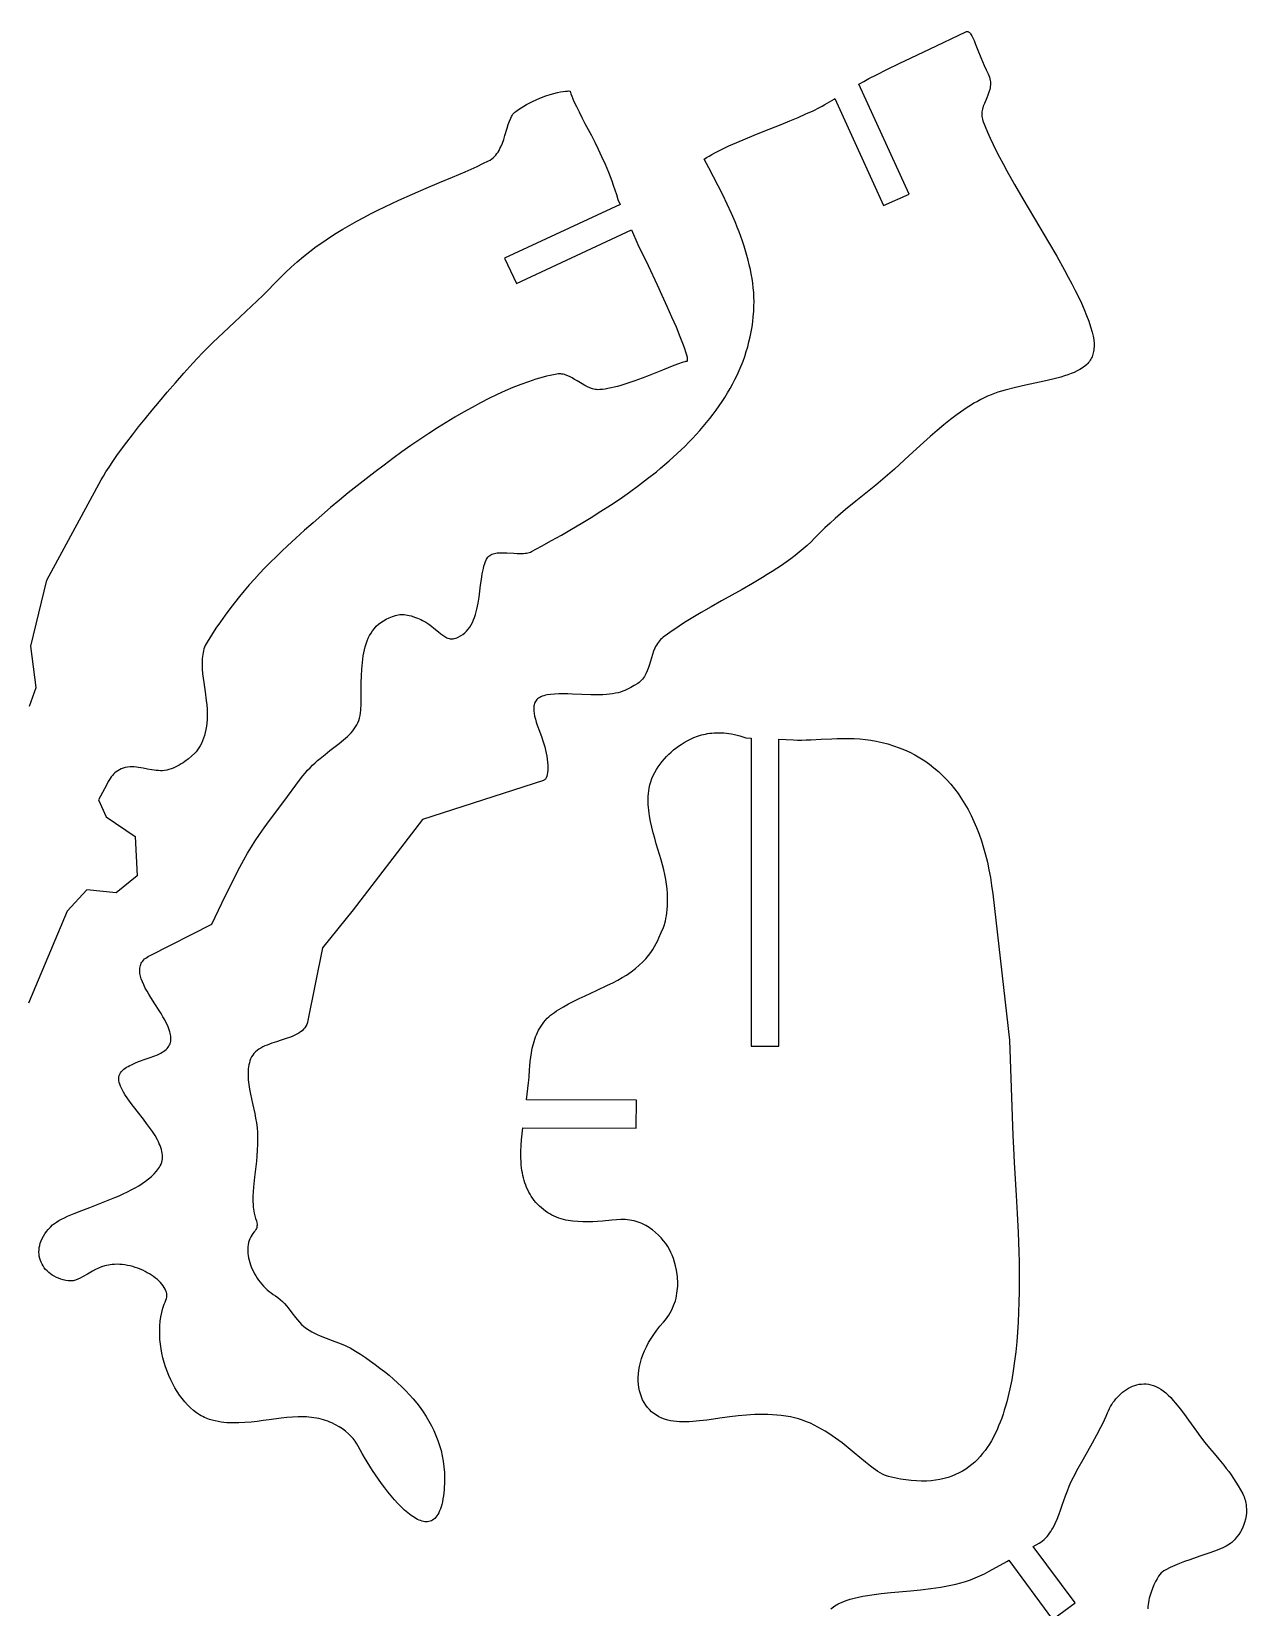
# Model space of a CAD drawing. Extents: x 0 to 377, y 0 to 143.
# Drawn here: x 311.7 to 377, y 58.6 to 143.3 of the extents above; entities that cross this region are included whole.
import ezdxf

# ---------------------------------------------------------------- set-up
doc = ezdxf.new("R2010")
doc.units = 0
doc.layers.get('0').update_dxf_attribs({"color": 1, "linetype": 'CONTINUOUS'})

msp = doc.modelspace()

# ---------------------------------------------------------------- linework, layer by layer
for points in [[(347.831, 136.479), (347.952, 136.562), (348.088, 136.647), (348.237, 136.734), (348.399, 136.823), (348.573, 136.913), (348.758, 137.004), (349.157, 137.191), (349.589, 137.381), (350.045, 137.574), (350.519, 137.769), (351.002, 137.964), (351.968, 138.352), (352.435, 138.543), (352.882, 138.729), (353.301, 138.911), (353.685, 139.086), (354.025, 139.255), (354.177, 139.336), (354.315, 139.415), (354.821, 139.716), (354.853, 139.735), (357.478, 133.981), (358.845, 134.605), (356.152, 140.506), (356.419, 140.665), (356.687, 140.812), (357.101, 141.024), (357.647, 141.294), (358.312, 141.617), (359.949, 142.4), (361.905, 143.33), (361.938, 143.342), (361.971, 143.346), (362.002, 143.342), (362.034, 143.33), (362.065, 143.312), (362.095, 143.286), (362.126, 143.253), (362.156, 143.215), (362.217, 143.119), (362.278, 143.001), (362.341, 142.862), (362.406, 142.706), (362.545, 142.348), (362.702, 141.944), (362.789, 141.73), (362.882, 141.511), (362.983, 141.29), (363.093, 141.067), (363.134, 140.978), (363.167, 140.89), (363.192, 140.803), (363.209, 140.718), (363.22, 140.635), (363.223, 140.552), (363.221, 140.471), (363.213, 140.39), (363.2, 140.311), (363.183, 140.232), (363.138, 140.078), (363.082, 139.925), (363.019, 139.774), (362.893, 139.475), (362.837, 139.325), (362.793, 139.174), (362.776, 139.098), (362.764, 139.022), (362.757, 138.944), (362.755, 138.866), (362.759, 138.787), (362.77, 138.708), (362.788, 138.627), (362.813, 138.545), (362.928, 138.243), (363.058, 137.93), (363.202, 137.607), (363.36, 137.273), (363.529, 136.931), (363.71, 136.581), (363.9, 136.223), (364.1, 135.858), (364.52, 135.113), (364.963, 134.35), (365.88, 132.8), (366.337, 132.024), (366.781, 131.257), (367.203, 130.504), (367.403, 130.135), (367.595, 129.772), (367.777, 129.416), (367.948, 129.067), (368.107, 128.727), (368.253, 128.395), (368.385, 128.074), (368.501, 127.764), (368.602, 127.464), (368.685, 127.178), (368.736, 126.959), (368.77, 126.755), (368.788, 126.564), (368.791, 126.473), (368.791, 126.386), (368.786, 126.301), (368.778, 126.219), (368.766, 126.141), (368.75, 126.065), (368.73, 125.991), (368.707, 125.921), (368.681, 125.853), (368.651, 125.787), (368.617, 125.724), (368.58, 125.663), (368.54, 125.604), (368.496, 125.548), (368.449, 125.494), (368.399, 125.442), (368.289, 125.343), (368.166, 125.251), (368.032, 125.166), (367.886, 125.087), (367.729, 125.013), (367.561, 124.945), (367.383, 124.88), (367.195, 124.818), (366.997, 124.76), (366.79, 124.704), (366.573, 124.649), (366.116, 124.543), (365.111, 124.323), (364.569, 124.2), (364.006, 124.062), (363.815, 124.009), (363.625, 123.949), (363.437, 123.882), (363.25, 123.808), (363.065, 123.728), (362.881, 123.642), (362.698, 123.55), (362.516, 123.452), (362.335, 123.348), (362.154, 123.238), (361.974, 123.124), (361.794, 123.004), (361.615, 122.879), (361.435, 122.75), (361.076, 122.477), (360.716, 122.187), (360.353, 121.883), (359.987, 121.564), (359.616, 121.232), (358.856, 120.538), (358.065, 119.812), (357.819, 119.592), (357.568, 119.376), (357.313, 119.162), (357.053, 118.949), (356.523, 118.523), (355.98, 118.088), (355.43, 117.636), (355.153, 117.401), (354.875, 117.159), (354.597, 116.908), (354.319, 116.647), (354.042, 116.376), (353.766, 116.093), (353.573, 115.897), (353.37, 115.705), (353.159, 115.518), (352.94, 115.334), (352.714, 115.154), (352.48, 114.977), (352.24, 114.804), (351.993, 114.633), (351.742, 114.465), (351.485, 114.299), (351.223, 114.135), (350.958, 113.973), (350.418, 113.654), (349.868, 113.339), (348.757, 112.717), (348.204, 112.405), (347.658, 112.091), (347.123, 111.771), (346.861, 111.609), (346.604, 111.445), (346.351, 111.279), (346.104, 111.11), (345.863, 110.939), (345.628, 110.765), (345.554, 110.704), (345.485, 110.639), (345.422, 110.57), (345.365, 110.498), (345.312, 110.423), (345.264, 110.346), (345.219, 110.266), (345.179, 110.184), (345.107, 110.015), (345.046, 109.84), (344.99, 109.662), (344.939, 109.483), (344.887, 109.305), (344.832, 109.131), (344.77, 108.963), (344.699, 108.802), (344.659, 108.726), (344.615, 108.652), (344.567, 108.581), (344.515, 108.514), (344.458, 108.45), (344.395, 108.391), (344.327, 108.335), (344.253, 108.284), (344.068, 108.168), (343.878, 108.057), (343.779, 108.004), (343.676, 107.953), (343.567, 107.906), (343.452, 107.861), (343.329, 107.82), (343.198, 107.782), (343.058, 107.749), (342.908, 107.721), (342.745, 107.698), (342.571, 107.68), (342.383, 107.668), (342.18, 107.663), (341.962, 107.664), (341.732, 107.669), (341.245, 107.69), (340.743, 107.712), (340.493, 107.72), (340.249, 107.724), (340.012, 107.721), (339.787, 107.711), (339.575, 107.692), (339.38, 107.663), (339.29, 107.644), (339.205, 107.622), (339.125, 107.596), (339.052, 107.566), (338.985, 107.533), (338.925, 107.496), (338.872, 107.454), (338.827, 107.409), (338.788, 107.359), (338.755, 107.307), (338.727, 107.253), (338.705, 107.196), (338.687, 107.137), (338.674, 107.075), (338.666, 107.012), (338.662, 106.947), (338.662, 106.88), (338.665, 106.811), (338.682, 106.668), (338.712, 106.519), (338.752, 106.364), (338.8, 106.206), (338.854, 106.043), (338.974, 105.71), (339.098, 105.371), (339.155, 105.201), (339.208, 105.032), (339.255, 104.864), (339.297, 104.695), (339.334, 104.527), (339.364, 104.361), (339.389, 104.199), (339.407, 104.043), (339.419, 103.893), (339.423, 103.75), (339.421, 103.617), (339.411, 103.495), (339.394, 103.385), (339.369, 103.287), (339.335, 103.205), (339.315, 103.17), (339.293, 103.138), (339.269, 103.112), (339.243, 103.089), (339.214, 103.072), (339.183, 103.059), (332.685, 100.964), (328.957, 96.108), (327.304, 94.057), (326.517, 90.146), (326.494, 90.036), (326.459, 89.935), (326.413, 89.841), (326.355, 89.755), (326.287, 89.676), (326.21, 89.602), (326.124, 89.535), (326.03, 89.473), (325.929, 89.415), (325.822, 89.361), (325.709, 89.311), (325.592, 89.263), (325.346, 89.175), (325.09, 89.093), (324.831, 89.011), (324.575, 88.925), (324.327, 88.832), (324.209, 88.781), (324.095, 88.726), (323.987, 88.667), (323.885, 88.603), (323.79, 88.534), (323.702, 88.46), (323.623, 88.379), (323.554, 88.291), (323.494, 88.195), (323.445, 88.092), (323.407, 87.987), (323.375, 87.88), (323.35, 87.771), (323.331, 87.659), (323.317, 87.546), (323.309, 87.43), (323.305, 87.313), (323.306, 87.194), (323.311, 87.074), (323.32, 86.952), (323.349, 86.705), (323.389, 86.453), (323.437, 86.197), (323.549, 85.679), (323.663, 85.157), (323.713, 84.896), (323.756, 84.638), (323.788, 84.382), (323.807, 84.129), (323.815, 83.809), (323.812, 83.494), (323.799, 83.184), (323.778, 82.88), (323.751, 82.582), (323.721, 82.29), (323.656, 81.726), (323.6, 81.191), (323.579, 80.935), (323.566, 80.687), (323.563, 80.448), (323.572, 80.218), (323.581, 80.107), (323.594, 79.998), (323.61, 79.891), (323.631, 79.787), (323.67, 79.641), (323.713, 79.506), (323.752, 79.379), (323.781, 79.259), (323.788, 79.2), (323.791, 79.141), (323.786, 79.083), (323.775, 79.024), (323.754, 78.966), (323.725, 78.906), (323.685, 78.845), (323.634, 78.783), (323.563, 78.698), (323.501, 78.608), (323.447, 78.513), (323.402, 78.413), (323.364, 78.31), (323.335, 78.203), (323.313, 78.093), (323.298, 77.98), (323.291, 77.864), (323.292, 77.747), (323.299, 77.627), (323.313, 77.506), (323.334, 77.385), (323.361, 77.262), (323.395, 77.139), (323.435, 77.016), (323.481, 76.893), (323.533, 76.771), (323.59, 76.65), (323.653, 76.531), (323.721, 76.413), (323.795, 76.298), (323.873, 76.185), (323.957, 76.075), (324.045, 75.968), (324.137, 75.865), (324.234, 75.765), (324.335, 75.67), (324.44, 75.58), (324.549, 75.495), (324.662, 75.415), (324.777, 75.341), (324.913, 75.25), (325.038, 75.151), (325.154, 75.044), (325.263, 74.93), (325.366, 74.81), (325.465, 74.687), (325.657, 74.432), (325.852, 74.175), (325.955, 74.049), (326.064, 73.926), (326.181, 73.807), (326.306, 73.693), (326.443, 73.587), (326.592, 73.488), (326.732, 73.407), (326.878, 73.332), (327.029, 73.26), (327.184, 73.192), (327.505, 73.064), (327.832, 72.94), (328.16, 72.815), (328.482, 72.683), (328.639, 72.612), (328.792, 72.537), (328.94, 72.457), (329.083, 72.371), (329.354, 72.196), (329.622, 72.017), (329.885, 71.834), (330.144, 71.648), (330.397, 71.458), (330.644, 71.264), (330.885, 71.067), (331.12, 70.865), (331.348, 70.659), (331.569, 70.449), (331.782, 70.235), (331.987, 70.016), (332.184, 69.793), (332.372, 69.565), (332.551, 69.333), (332.72, 69.095), (332.879, 68.853), (333.028, 68.606), (333.167, 68.354), (333.294, 68.097), (333.409, 67.835), (333.513, 67.567), (333.604, 67.294), (333.683, 67.016), (333.748, 66.732), (333.801, 66.442), (333.839, 66.147), (333.863, 65.845), (333.869, 65.692), (333.872, 65.538), (333.871, 65.382), (333.866, 65.225), (333.858, 65.066), (333.845, 64.905), (333.829, 64.743), (333.808, 64.58), (333.783, 64.417), (333.755, 64.265), (333.722, 64.125), (333.687, 63.995), (333.648, 63.876), (333.606, 63.768), (333.561, 63.669), (333.513, 63.58), (333.461, 63.501), (333.408, 63.432), (333.351, 63.371), (333.292, 63.32), (333.23, 63.277), (333.166, 63.243), (333.1, 63.217), (333.031, 63.199), (332.961, 63.189), (332.888, 63.187), (332.814, 63.191), (332.737, 63.203), (332.66, 63.222), (332.58, 63.248), (332.499, 63.28), (332.417, 63.318), (332.334, 63.362), (332.249, 63.411), (332.164, 63.467), (332.077, 63.527), (331.902, 63.663), (331.724, 63.817), (331.545, 63.988), (331.365, 64.173), (331.185, 64.37), (331.005, 64.579), (330.828, 64.797), (330.653, 65.021), (330.482, 65.251), (330.314, 65.485), (330.152, 65.72), (329.996, 65.954), (329.847, 66.187), (329.705, 66.416), (329.571, 66.638), (329.447, 66.854), (329.333, 67.059), (329.23, 67.253), (329.153, 67.388), (329.061, 67.524), (328.954, 67.66), (328.833, 67.795), (328.697, 67.927), (328.546, 68.056), (328.382, 68.18), (328.203, 68.297), (328.011, 68.406), (327.805, 68.506), (327.697, 68.552), (327.586, 68.595), (327.471, 68.635), (327.354, 68.672), (327.232, 68.706), (327.108, 68.736), (326.98, 68.763), (326.85, 68.786), (326.716, 68.805), (326.579, 68.819), (326.439, 68.83), (326.295, 68.835), (326.15, 68.837), (326.002, 68.834), (325.701, 68.819), (325.393, 68.792), (325.08, 68.757), (324.441, 68.671), (324.117, 68.627), (323.792, 68.585), (323.465, 68.549), (323.138, 68.522), (322.813, 68.506), (322.65, 68.503), (322.489, 68.504), (322.328, 68.509), (322.168, 68.519), (322.009, 68.533), (321.851, 68.553), (321.694, 68.579), (321.538, 68.611), (321.384, 68.649), (321.231, 68.694), (321.141, 68.725), (321.051, 68.76), (320.962, 68.8), (320.874, 68.843), (320.787, 68.89), (320.7, 68.941), (320.531, 69.054), (320.367, 69.182), (320.207, 69.322), (320.053, 69.475), (319.904, 69.64), (319.761, 69.815), (319.624, 70.001), (319.494, 70.196), (319.371, 70.4), (319.255, 70.612), (319.147, 70.831), (319.046, 71.056), (318.954, 71.287), (318.871, 71.522), (318.796, 71.762), (318.731, 72.005), (318.675, 72.25), (318.63, 72.497), (318.595, 72.745), (318.57, 72.993), (318.557, 73.241), (318.554, 73.487), (318.564, 73.731), (318.586, 73.972), (318.62, 74.209), (318.666, 74.442), (318.726, 74.67), (318.799, 74.892), (318.841, 75), (318.886, 75.107), (318.916, 75.189), (318.933, 75.273), (318.938, 75.358), (318.931, 75.444), (318.913, 75.531), (318.885, 75.618), (318.846, 75.706), (318.798, 75.793), (318.741, 75.88), (318.674, 75.966), (318.6, 76.051), (318.518, 76.134), (318.429, 76.216), (318.333, 76.295), (318.23, 76.373), (318.122, 76.447), (318.008, 76.519), (317.89, 76.587), (317.767, 76.652), (317.641, 76.713), (317.51, 76.769), (317.377, 76.821), (317.242, 76.869), (317.105, 76.911), (316.966, 76.947), (316.826, 76.978), (316.685, 77.003), (316.545, 77.022), (316.405, 77.033), (316.266, 77.038), (316.128, 77.035), (315.992, 77.025), (315.892, 77.012), (315.794, 76.996), (315.699, 76.975), (315.607, 76.951), (315.43, 76.894), (315.262, 76.828), (315.102, 76.754), (314.95, 76.675), (314.665, 76.511), (314.399, 76.357), (314.271, 76.29), (314.145, 76.233), (314.02, 76.188), (313.957, 76.17), (313.895, 76.157), (313.832, 76.148), (313.769, 76.144), (313.706, 76.144), (313.642, 76.15), (313.503, 76.172), (313.37, 76.202), (313.241, 76.239), (313.117, 76.283), (312.999, 76.334), (312.887, 76.391), (312.781, 76.454), (312.682, 76.524), (312.588, 76.598), (312.502, 76.678), (312.423, 76.763), (312.35, 76.852), (312.286, 76.946), (312.229, 77.044), (312.18, 77.145), (312.139, 77.25), (312.107, 77.358), (312.083, 77.469), (312.068, 77.582), (312.063, 77.698), (312.067, 77.816), (312.08, 77.935), (312.104, 78.056), (312.137, 78.178), (312.181, 78.301), (312.236, 78.424), (312.301, 78.547), (312.378, 78.67), (312.465, 78.793), (312.565, 78.915), (312.676, 79.036), (312.799, 79.156), (312.894, 79.234), (313.005, 79.312), (313.132, 79.389), (313.273, 79.466), (313.428, 79.543), (313.595, 79.62), (313.961, 79.776), (314.364, 79.934), (314.793, 80.097), (315.24, 80.266), (315.696, 80.444), (316.151, 80.63), (316.376, 80.728), (316.598, 80.828), (316.815, 80.932), (317.027, 81.039), (317.231, 81.15), (317.428, 81.264), (317.616, 81.383), (317.794, 81.506), (317.96, 81.633), (318.114, 81.765), (318.255, 81.901), (318.381, 82.043), (318.438, 82.116), (318.491, 82.19), (318.54, 82.266), (318.585, 82.342), (318.628, 82.432), (318.661, 82.523), (318.684, 82.616), (318.699, 82.711), (318.704, 82.808), (318.702, 82.906), (318.691, 83.006), (318.673, 83.108), (318.648, 83.21), (318.616, 83.314), (318.578, 83.419), (318.534, 83.525), (318.484, 83.632), (318.429, 83.74), (318.306, 83.957), (318.166, 84.177), (318.015, 84.397), (317.854, 84.618), (317.687, 84.838), (317.347, 85.273), (317.021, 85.695), (316.842, 85.94), (316.683, 86.177), (316.613, 86.292), (316.55, 86.404), (316.494, 86.513), (316.447, 86.62), (316.409, 86.723), (316.381, 86.823), (316.363, 86.919), (316.356, 87.012), (316.361, 87.1), (316.378, 87.185), (316.409, 87.266), (316.454, 87.342), (316.504, 87.407), (316.562, 87.468), (316.627, 87.526), (316.698, 87.581), (316.774, 87.633), (316.855, 87.682), (316.941, 87.729), (317.031, 87.774), (317.221, 87.858), (317.421, 87.937), (317.836, 88.084), (318.042, 88.157), (318.243, 88.232), (318.433, 88.312), (318.608, 88.397), (318.69, 88.443), (318.766, 88.49), (318.837, 88.541), (318.901, 88.594), (318.959, 88.65), (319.01, 88.709), (319.053, 88.772), (319.088, 88.839), (319.113, 88.902), (319.132, 88.967), (319.145, 89.033), (319.154, 89.101), (319.157, 89.171), (319.155, 89.242), (319.148, 89.314), (319.137, 89.388), (319.121, 89.463), (319.101, 89.539), (319.051, 89.695), (318.987, 89.855), (318.91, 90.018), (318.824, 90.184), (318.729, 90.352), (318.627, 90.523), (318.521, 90.695), (318.3, 91.041), (318.08, 91.387), (317.975, 91.559), (317.875, 91.729), (317.782, 91.897), (317.699, 92.062), (317.626, 92.224), (317.566, 92.383), (317.521, 92.537), (317.504, 92.613), (317.491, 92.687), (317.482, 92.76), (317.479, 92.831), (317.48, 92.902), (317.486, 92.97), (317.498, 93.037), (317.515, 93.103), (317.538, 93.167), (317.566, 93.229), (317.601, 93.289), (317.643, 93.348), (317.691, 93.404), (317.746, 93.459), (317.808, 93.511), (317.877, 93.561), (317.954, 93.61), (318.038, 93.655), (321.351, 95.333), (322.08, 96.838), (322.374, 97.436), (322.633, 97.952), (322.864, 98.4), (323.078, 98.796), (323.282, 99.154), (323.485, 99.489), (323.696, 99.816), (323.924, 100.15), (324.177, 100.506), (324.464, 100.9), (325.175, 101.857), (326.126, 103.142), (326.251, 103.306), (326.378, 103.461), (326.508, 103.608), (326.639, 103.748), (326.772, 103.881), (326.906, 104.009), (327.041, 104.13), (327.175, 104.247), (327.444, 104.466), (327.708, 104.671), (328.209, 105.055), (328.439, 105.242), (328.548, 105.336), (328.652, 105.431), (328.751, 105.527), (328.844, 105.626), (328.93, 105.727), (329.011, 105.832), (329.084, 105.94), (329.15, 106.052), (329.208, 106.169), (329.258, 106.291), (329.299, 106.418), (329.331, 106.552), (329.353, 106.693), (329.366, 106.841), (329.379, 107.2), (329.386, 107.567), (329.394, 108.312), (329.404, 108.683), (329.422, 109.051), (329.435, 109.232), (329.452, 109.411), (329.473, 109.587), (329.498, 109.76), (329.528, 109.93), (329.564, 110.096), (329.605, 110.258), (329.653, 110.415), (329.707, 110.567), (329.769, 110.714), (329.838, 110.855), (329.916, 110.991), (330.002, 111.119), (330.098, 111.241), (330.202, 111.356), (330.317, 111.463), (330.443, 111.562), (330.579, 111.653), (330.727, 111.735), (330.887, 111.808), (331.067, 111.879), (331.23, 111.934), (331.307, 111.955), (331.382, 111.971), (331.458, 111.983), (331.535, 111.989), (331.613, 111.99), (331.695, 111.985), (331.781, 111.975), (331.873, 111.959), (331.971, 111.937), (332.077, 111.908), (332.315, 111.832), (332.415, 111.795), (332.511, 111.755), (332.603, 111.712), (332.692, 111.666), (332.86, 111.57), (333.016, 111.467), (333.161, 111.361), (333.298, 111.254), (333.548, 111.048), (333.666, 110.954), (333.779, 110.869), (333.89, 110.797), (334, 110.74), (334.055, 110.718), (334.11, 110.7), (334.165, 110.687), (334.221, 110.68), (334.278, 110.678), (334.336, 110.683), (334.395, 110.693), (334.455, 110.71), (334.527, 110.737), (334.597, 110.766), (334.728, 110.833), (334.847, 110.911), (334.957, 110.998), (335.057, 111.095), (335.147, 111.201), (335.229, 111.314), (335.303, 111.435), (335.37, 111.563), (335.429, 111.697), (335.482, 111.836), (335.529, 111.981), (335.572, 112.13), (335.609, 112.282), (335.642, 112.438), (335.672, 112.596), (335.723, 112.917), (335.766, 113.241), (335.807, 113.562), (335.849, 113.876), (335.897, 114.178), (335.925, 114.323), (335.955, 114.462), (335.99, 114.596), (336.029, 114.724), (336.073, 114.845), (336.122, 114.959), (336.156, 115.021), (336.197, 115.076), (336.244, 115.124), (336.296, 115.165), (336.354, 115.2), (336.416, 115.23), (336.483, 115.254), (336.554, 115.273), (336.628, 115.288), (336.706, 115.299), (336.871, 115.311), (337.045, 115.312), (337.226, 115.305), (337.593, 115.281), (337.775, 115.271), (337.952, 115.267), (338.12, 115.272), (338.2, 115.279), (338.277, 115.289), (338.35, 115.304), (338.42, 115.322), (338.485, 115.346), (338.546, 115.374), (339.082, 115.665), (339.618, 115.961), (340.155, 116.263), (340.69, 116.572), (341.222, 116.888), (341.751, 117.21), (342.276, 117.539), (342.794, 117.875), (343.305, 118.219), (343.808, 118.57), (344.302, 118.928), (344.785, 119.295), (345.257, 119.67), (345.488, 119.86), (345.716, 120.053), (345.941, 120.247), (346.161, 120.444), (346.378, 120.643), (346.591, 120.844), (346.801, 121.047), (347.005, 121.253), (347.206, 121.461), (347.402, 121.671), (347.594, 121.883), (347.78, 122.098), (347.962, 122.315), (348.139, 122.535), (348.311, 122.756), (348.477, 122.981), (348.638, 123.207), (348.793, 123.437), (348.943, 123.668), (349.087, 123.903), (349.224, 124.139), (349.356, 124.379), (349.481, 124.621), (349.6, 124.865), (349.712, 125.112), (349.817, 125.362), (349.916, 125.615), (350.007, 125.87), (350.092, 126.128), (350.169, 126.389), (350.238, 126.652), (350.3, 126.919), (350.354, 127.188), (350.401, 127.46), (350.439, 127.735), (350.469, 128.013), (350.491, 128.293), (350.504, 128.577), (350.508, 128.821), (350.503, 129.065), (350.49, 129.311), (350.469, 129.558), (350.44, 129.806), (350.404, 130.054), (350.361, 130.304), (350.311, 130.554), (350.254, 130.804), (350.192, 131.055), (350.124, 131.306), (350.05, 131.558), (349.97, 131.809), (349.886, 132.061), (349.797, 132.312), (349.703, 132.564), (349.605, 132.815), (349.504, 133.065), (349.29, 133.565), (349.064, 134.062), (348.828, 134.556), (348.584, 135.045), (348.335, 135.529), (348.083, 136.008), (347.831, 136.479)], [(350.065, 105.357), (350.347, 105.344), (350.347, 88.778), (351.849, 88.778), (351.849, 105.276), (352.624, 105.241), (352.838, 105.235), (353.067, 105.236), (353.311, 105.243), (353.567, 105.253), (354.112, 105.281), (354.689, 105.307), (354.986, 105.316), (355.287, 105.321), (355.589, 105.32), (355.893, 105.311), (356.195, 105.295), (356.495, 105.268), (356.791, 105.229), (357.082, 105.178), (357.399, 105.108), (357.71, 105.025), (358.013, 104.931), (358.31, 104.825), (358.6, 104.707), (358.882, 104.576), (359.157, 104.434), (359.425, 104.28), (359.685, 104.114), (359.938, 103.936), (360.182, 103.746), (360.419, 103.543), (360.649, 103.329), (360.87, 103.103), (361.082, 102.865), (361.287, 102.615), (361.483, 102.352), (361.67, 102.078), (361.849, 101.791), (362.02, 101.493), (362.181, 101.182), (362.333, 100.86), (362.477, 100.525), (362.611, 100.178), (362.736, 99.819), (362.851, 99.447), (362.957, 99.064), (363.053, 98.669), (363.14, 98.261), (363.216, 97.841), (363.283, 97.409), (363.34, 96.965), (364.24, 89.096), (364.425, 83.965), (364.456, 83.28), (364.501, 82.506), (364.609, 80.74), (364.663, 79.769), (364.71, 78.753), (364.73, 78.232), (364.746, 77.704), (364.758, 77.17), (364.766, 76.633), (364.768, 76.092), (364.764, 75.549), (364.754, 75.006), (364.736, 74.465), (364.711, 73.926), (364.677, 73.391), (364.635, 72.861), (364.583, 72.338), (364.52, 71.822), (364.447, 71.316), (364.362, 70.821), (364.265, 70.337), (364.212, 70.1), (364.156, 69.867), (364.096, 69.637), (364.033, 69.412), (363.966, 69.19), (363.896, 68.972), (363.823, 68.759), (363.745, 68.551), (363.661, 68.341), (363.573, 68.136), (363.479, 67.935), (363.38, 67.74), (363.276, 67.55), (363.166, 67.366), (363.05, 67.189), (362.929, 67.017), (362.801, 66.853), (362.667, 66.695), (362.527, 66.545), (362.38, 66.402), (362.226, 66.267), (362.065, 66.141), (361.897, 66.023), (361.721, 65.913), (361.538, 65.813), (361.346, 65.723), (361.147, 65.642), (360.94, 65.571), (360.724, 65.511), (360.5, 65.461), (360.267, 65.422), (360.025, 65.395), (359.774, 65.379), (359.513, 65.375), (359.243, 65.383), (358.964, 65.404), (358.674, 65.437), (358.375, 65.484), (358.065, 65.544), (357.745, 65.618), (357.636, 65.651), (357.524, 65.695), (357.408, 65.752), (357.289, 65.818), (357.166, 65.895), (357.04, 65.98), (356.91, 66.074), (356.776, 66.175), (356.499, 66.397), (356.206, 66.639), (355.899, 66.895), (355.577, 67.16), (355.241, 67.426), (355.067, 67.558), (354.889, 67.688), (354.708, 67.816), (354.523, 67.94), (354.334, 68.06), (354.141, 68.176), (353.945, 68.285), (353.745, 68.388), (353.54, 68.484), (353.333, 68.572), (353.121, 68.651), (352.905, 68.72), (352.686, 68.779), (352.463, 68.827), (352.219, 68.869), (351.976, 68.902), (351.735, 68.927), (351.495, 68.944), (351.258, 68.954), (351.022, 68.958), (350.788, 68.957), (350.556, 68.95), (350.327, 68.938), (350.099, 68.922), (349.652, 68.88), (349.215, 68.828), (348.789, 68.771), (347.973, 68.659), (347.584, 68.612), (347.21, 68.578), (347.028, 68.567), (346.85, 68.561), (346.676, 68.56), (346.506, 68.565), (346.34, 68.576), (346.179, 68.594), (346.021, 68.62), (345.868, 68.654), (345.704, 68.703), (345.547, 68.763), (345.398, 68.834), (345.258, 68.916), (345.125, 69.007), (345.001, 69.109), (344.886, 69.22), (344.781, 69.34), (344.684, 69.469), (344.598, 69.606), (344.521, 69.751), (344.454, 69.903), (344.398, 70.063), (344.352, 70.229), (344.317, 70.402), (344.294, 70.58), (344.281, 70.765), (344.281, 70.954), (344.292, 71.148), (344.316, 71.346), (344.352, 71.549), (344.4, 71.755), (344.462, 71.964), (344.536, 72.176), (344.625, 72.391), (344.726, 72.607), (344.842, 72.825), (344.972, 73.045), (345.117, 73.265), (345.276, 73.486), (345.45, 73.707), (345.639, 73.928), (345.742, 74.049), (345.836, 74.173), (345.922, 74.299), (346, 74.426), (346.07, 74.555), (346.133, 74.685), (346.188, 74.816), (346.237, 74.947), (346.278, 75.079), (346.314, 75.212), (346.343, 75.344), (346.366, 75.476), (346.384, 75.608), (346.396, 75.738), (346.404, 75.868), (346.407, 75.996), (346.405, 76.123), (346.399, 76.248), (346.39, 76.372), (346.376, 76.493), (346.34, 76.727), (346.294, 76.949), (346.238, 77.157), (346.176, 77.349), (346.11, 77.524), (346.042, 77.678), (345.963, 77.833), (345.871, 77.99), (345.765, 78.149), (345.647, 78.306), (345.516, 78.461), (345.373, 78.611), (345.218, 78.754), (345.051, 78.889), (344.963, 78.952), (344.873, 79.013), (344.78, 79.071), (344.684, 79.126), (344.586, 79.177), (344.485, 79.224), (344.382, 79.267), (344.276, 79.306), (344.167, 79.341), (344.056, 79.371), (343.943, 79.396), (343.827, 79.416), (343.709, 79.43), (343.588, 79.439), (343.466, 79.442), (343.341, 79.439), (343.106, 79.425), (342.863, 79.406), (342.358, 79.364), (342.098, 79.344), (341.834, 79.329), (341.569, 79.32), (341.303, 79.32), (341.038, 79.331), (340.774, 79.354), (340.644, 79.372), (340.514, 79.393), (340.385, 79.419), (340.258, 79.449), (340.132, 79.484), (340.007, 79.524), (339.885, 79.57), (339.764, 79.622), (339.645, 79.679), (339.528, 79.743), (339.414, 79.813), (339.302, 79.89), (339.185, 79.979), (339.075, 80.072), (338.97, 80.168), (338.871, 80.267), (338.779, 80.369), (338.692, 80.474), (338.61, 80.583), (338.535, 80.694), (338.464, 80.808), (338.399, 80.925), (338.339, 81.045), (338.284, 81.167), (338.234, 81.292), (338.188, 81.42), (338.148, 81.549), (338.111, 81.681), (338.079, 81.816), (338.052, 81.952), (338.028, 82.091), (338.009, 82.231), (337.993, 82.374), (337.981, 82.518), (337.968, 82.812), (337.969, 83.113), (337.982, 83.419), (338.007, 83.731), (338.042, 84.047), (338.084, 84.379), (344.177, 84.355), (344.183, 85.857), (338.273, 85.88), (338.389, 86.802), (338.404, 86.947), (338.416, 87.112), (338.439, 87.497), (338.455, 87.712), (338.475, 87.937), (338.503, 88.171), (338.539, 88.412), (338.587, 88.656), (338.648, 88.902), (338.683, 89.025), (338.723, 89.147), (338.767, 89.268), (338.815, 89.388), (338.868, 89.507), (338.926, 89.623), (338.989, 89.738), (339.058, 89.85), (339.132, 89.959), (339.212, 90.066), (339.299, 90.169), (339.392, 90.268), (339.476, 90.349), (339.568, 90.429), (339.668, 90.508), (339.774, 90.587), (339.887, 90.665), (340.006, 90.742), (340.26, 90.894), (340.532, 91.044), (340.819, 91.192), (341.116, 91.338), (341.421, 91.482), (342.035, 91.766), (342.631, 92.045), (342.913, 92.184), (343.179, 92.322), (343.425, 92.46), (343.648, 92.598), (343.78, 92.687), (343.905, 92.775), (344.134, 92.952), (344.34, 93.127), (344.523, 93.3), (344.685, 93.471), (344.828, 93.64), (344.954, 93.807), (345.066, 93.971), (345.164, 94.133), (345.25, 94.291), (345.328, 94.445), (345.397, 94.596), (345.522, 94.885), (345.639, 95.155), (345.662, 95.211), (345.687, 95.288), (345.714, 95.384), (345.742, 95.499), (345.769, 95.632), (345.795, 95.782), (345.818, 95.948), (345.837, 96.129), (345.852, 96.324), (345.86, 96.532), (345.861, 96.753), (345.854, 96.985), (345.837, 97.227), (345.809, 97.479), (345.77, 97.739), (345.718, 98.007), (345.659, 98.262), (345.588, 98.526), (345.51, 98.798), (345.427, 99.078), (345.252, 99.656), (345.167, 99.952), (345.085, 100.252), (345.01, 100.553), (344.944, 100.856), (344.889, 101.16), (344.867, 101.311), (344.848, 101.462), (344.833, 101.613), (344.823, 101.763), (344.817, 101.912), (344.817, 102.061), (344.821, 102.208), (344.831, 102.355), (344.847, 102.5), (344.87, 102.644), (344.907, 102.821), (344.957, 102.995), (345.019, 103.165), (345.09, 103.331), (345.171, 103.492), (345.26, 103.649), (345.358, 103.801), (345.462, 103.947), (345.572, 104.088), (345.687, 104.223), (345.807, 104.352), (345.93, 104.475), (346.055, 104.592), (346.183, 104.701), (346.311, 104.804), (346.439, 104.899), (346.587, 105.001), (346.745, 105.1), (346.912, 105.196), (347.088, 105.286), (347.275, 105.369), (347.472, 105.444), (347.68, 105.508), (347.788, 105.536), (347.899, 105.56), (348.012, 105.581), (348.128, 105.599), (348.247, 105.613), (348.369, 105.623), (348.494, 105.628), (348.622, 105.63), (348.752, 105.626), (348.886, 105.618), (349.022, 105.605), (349.162, 105.587), (349.305, 105.563), (349.45, 105.534), (349.599, 105.499), (349.751, 105.458), (349.906, 105.411), (350.065, 105.357)]]:
    msp.add_lwpolyline(points, close=True)
for points in [[(311.55, 107.066), (311.908, 108.066), (311.621, 110.283), (312.48, 113.838), (315.414, 119.239), (315.525, 119.433), (315.665, 119.661), (315.835, 119.922), (316.032, 120.213), (316.257, 120.534), (316.509, 120.882), (316.787, 121.256), (317.09, 121.654), (317.418, 122.074), (317.769, 122.516), (318.143, 122.976), (318.54, 123.453), (318.958, 123.946), (319.396, 124.453), (319.855, 124.973), (320.333, 125.503), (320.591, 125.781), (320.858, 126.058), (321.131, 126.334), (321.412, 126.61), (321.989, 127.164), (322.583, 127.721), (323.187, 128.286), (323.794, 128.862), (324.098, 129.155), (324.399, 129.452), (324.699, 129.754), (324.995, 130.06), (325.304, 130.373), (325.622, 130.675), (325.948, 130.965), (326.281, 131.245), (326.621, 131.514), (326.968, 131.774), (327.32, 132.024), (327.678, 132.265), (328.04, 132.498), (328.406, 132.722), (328.775, 132.938), (329.147, 133.147), (329.522, 133.348), (329.897, 133.544), (330.274, 133.732), (330.651, 133.915), (331.028, 134.093), (331.403, 134.266), (332.149, 134.597), (332.885, 134.914), (333.604, 135.219), (334.303, 135.515), (334.977, 135.805), (335.62, 136.093), (335.929, 136.238), (336.228, 136.383), (336.32, 136.433), (336.405, 136.491), (336.485, 136.555), (336.558, 136.624), (336.626, 136.7), (336.689, 136.78), (336.747, 136.864), (336.801, 136.953), (336.851, 137.045), (336.897, 137.14), (336.98, 137.338), (337.052, 137.542), (337.117, 137.749), (337.235, 138.156), (337.294, 138.348), (337.357, 138.529), (337.426, 138.693), (337.464, 138.768), (337.504, 138.837), (337.548, 138.901), (337.595, 138.958), (337.646, 139.008), (337.701, 139.051), (337.849, 139.151), (337.996, 139.244), (338.14, 139.332), (338.283, 139.414), (338.56, 139.561), (338.827, 139.688), (339.08, 139.796), (339.32, 139.886), (339.544, 139.961), (339.751, 140.02), (339.94, 140.066), (340.108, 140.1), (340.255, 140.124), (340.38, 140.139), (340.479, 140.146), (340.553, 140.148), (340.599, 140.144), (340.617, 140.138), (340.664, 140.002), (340.715, 139.866), (340.829, 139.59), (340.958, 139.307), (341.1, 139.017), (341.254, 138.717), (341.417, 138.406), (341.764, 137.744), (341.945, 137.39), (342.129, 137.018), (342.313, 136.626), (342.497, 136.213), (342.678, 135.778), (342.855, 135.318), (342.941, 135.078), (343.025, 134.831), (343.107, 134.578), (343.188, 134.317), (343.188, 134.317), (343.31, 134.044), (337.096, 131.148), (337.73, 129.786), (343.922, 132.672), (344.269, 131.894), (344.811, 130.757), (345.295, 129.729), (345.557, 129.162), (345.821, 128.582), (346.077, 128.007), (346.315, 127.455), (346.526, 126.943), (346.702, 126.488), (346.773, 126.288), (346.832, 126.109), (346.877, 125.953), (346.907, 125.822), (346.921, 125.719), (346.922, 125.678), (346.918, 125.645), (346.91, 125.62), (346.897, 125.603), (346.879, 125.595), (346.856, 125.596), (346.827, 125.595), (346.782, 125.585), (346.642, 125.542), (346.446, 125.469), (346.199, 125.373), (345.588, 125.127), (344.868, 124.843), (344.487, 124.699), (344.1, 124.559), (343.716, 124.428), (343.343, 124.311), (343.163, 124.26), (342.987, 124.214), (342.819, 124.173), (342.657, 124.14), (342.504, 124.113), (342.36, 124.094), (342.226, 124.083), (342.103, 124.081), (342.034, 124.085), (341.965, 124.094), (341.896, 124.108), (341.827, 124.127), (341.689, 124.175), (341.551, 124.236), (341.413, 124.308), (341.274, 124.387), (340.998, 124.553), (340.86, 124.636), (340.723, 124.714), (340.586, 124.784), (340.45, 124.844), (340.314, 124.891), (340.247, 124.908), (340.18, 124.921), (340.113, 124.929), (340.046, 124.932), (339.98, 124.929), (339.914, 124.921), (339.731, 124.886), (339.545, 124.847), (339.356, 124.803), (339.165, 124.754), (338.971, 124.7), (338.775, 124.641), (338.375, 124.511), (337.967, 124.362), (337.549, 124.197), (337.123, 124.015), (336.69, 123.816), (336.25, 123.602), (335.803, 123.373), (335.35, 123.13), (334.892, 122.873), (334.429, 122.602), (333.962, 122.319), (333.49, 122.024), (333.016, 121.717), (332.539, 121.399), (332.06, 121.07), (331.579, 120.732), (331.097, 120.384), (330.615, 120.028), (330.132, 119.663), (329.65, 119.29), (329.17, 118.911), (328.691, 118.525), (328.214, 118.133), (327.739, 117.735), (327.268, 117.333), (326.801, 116.926), (326.339, 116.516), (325.881, 116.102), (325.428, 115.686), (325.115, 115.391), (324.808, 115.096), (324.508, 114.799), (324.215, 114.5), (323.928, 114.198), (323.647, 113.892), (323.372, 113.583), (323.102, 113.268), (322.837, 112.948), (322.577, 112.623), (322.321, 112.29), (322.069, 111.95), (321.821, 111.602), (321.577, 111.245), (321.337, 110.879), (321.099, 110.503), (321.049, 110.416), (321.005, 110.326), (320.967, 110.233), (320.935, 110.137), (320.907, 110.038), (320.884, 109.936), (320.866, 109.831), (320.852, 109.725), (320.842, 109.616), (320.835, 109.505), (320.833, 109.278), (320.842, 109.045), (320.861, 108.807), (320.888, 108.566), (320.92, 108.323), (320.991, 107.837), (321.059, 107.36), (321.086, 107.128), (321.106, 106.903), (321.115, 106.709), (321.116, 106.519), (321.108, 106.333), (321.093, 106.151), (321.07, 105.974), (321.04, 105.803), (321.004, 105.638), (320.961, 105.48), (320.912, 105.329), (320.858, 105.186), (320.798, 105.051), (320.734, 104.926), (320.665, 104.81), (320.592, 104.704), (320.516, 104.609), (320.436, 104.525), (320.271, 104.375), (320.095, 104.226), (319.907, 104.084), (319.809, 104.016), (319.708, 103.951), (319.605, 103.89), (319.498, 103.833), (319.39, 103.78), (319.278, 103.732), (319.165, 103.69), (319.049, 103.654), (318.93, 103.623), (318.81, 103.6), (318.705, 103.588), (318.597, 103.585), (318.486, 103.589), (318.372, 103.599), (318.256, 103.614), (318.138, 103.633), (317.899, 103.678), (317.658, 103.725), (317.42, 103.765), (317.303, 103.78), (317.189, 103.789), (317.077, 103.793), (316.967, 103.788), (316.831, 103.774), (316.705, 103.751), (316.59, 103.72), (316.484, 103.682), (316.387, 103.638), (316.299, 103.587), (316.217, 103.53), (316.142, 103.467), (316.073, 103.4), (316.009, 103.327), (315.95, 103.251), (315.894, 103.17), (315.79, 102.999), (315.691, 102.817), (315.267, 102.016), (315.675, 101.106), (317.245, 100.056), (317.337, 97.925), (316.211, 97.014), (314.639, 97.184), (313.582, 96.025), (311.505, 91.083)], [(354.635, 58.514), (354.775, 58.621), (354.911, 58.71), (354.976, 58.747), (355.04, 58.779), (355.244, 58.867), (355.455, 58.946), (355.673, 59.017), (355.897, 59.08), (356.126, 59.135), (356.361, 59.184), (356.601, 59.227), (356.846, 59.266), (357.094, 59.3), (357.347, 59.33), (357.863, 59.383), (358.925, 59.476), (359.466, 59.528), (360.009, 59.591), (360.28, 59.629), (360.551, 59.671), (360.821, 59.719), (361.09, 59.774), (361.357, 59.835), (361.622, 59.905), (361.884, 59.982), (362.144, 60.069), (362.401, 60.166), (362.654, 60.274), (362.904, 60.393), (363.149, 60.523), (364.092, 61.055), (364.189, 61.11), (364.206, 61.12), (366.564, 57.94), (367.77, 58.834), (365.525, 61.864), (365.841, 62.043), (365.935, 62.1), (366.023, 62.164), (366.107, 62.233), (366.186, 62.309), (366.262, 62.391), (366.334, 62.477), (366.402, 62.569), (366.467, 62.665), (366.528, 62.765), (366.588, 62.87), (366.698, 63.09), (366.801, 63.323), (366.897, 63.566), (366.989, 63.816), (367.079, 64.073), (367.261, 64.592), (367.356, 64.85), (367.457, 65.103), (367.566, 65.35), (367.685, 65.589), (367.943, 66.063), (368.202, 66.529), (368.707, 67.431), (368.942, 67.862), (369.158, 68.277), (369.257, 68.479), (369.35, 68.675), (369.436, 68.867), (369.514, 69.053), (369.561, 69.164), (369.614, 69.274), (369.673, 69.383), (369.738, 69.49), (369.807, 69.596), (369.882, 69.699), (369.962, 69.799), (370.046, 69.895), (370.134, 69.988), (370.227, 70.075), (370.324, 70.158), (370.424, 70.236), (370.528, 70.307), (370.636, 70.372), (370.747, 70.43), (370.86, 70.481), (370.977, 70.523), (371.096, 70.557), (371.217, 70.582), (371.34, 70.598), (371.466, 70.604), (371.593, 70.599), (371.721, 70.583), (371.851, 70.556), (371.982, 70.517), (372.114, 70.465), (372.246, 70.401), (372.379, 70.323), (372.512, 70.231), (372.646, 70.125), (372.779, 70.004), (372.912, 69.867), (373.046, 69.717), (373.176, 69.567), (373.421, 69.265), (373.651, 68.962), (373.872, 68.659), (374.302, 68.054), (374.521, 67.752), (374.749, 67.451), (374.99, 67.153), (375.243, 66.854), (375.504, 66.548), (375.769, 66.228), (375.901, 66.061), (376.033, 65.889), (376.164, 65.709), (376.294, 65.522), (376.421, 65.327), (376.546, 65.123), (376.667, 64.909), (376.785, 64.684), (376.785, 64.684), (376.822, 64.606), (376.855, 64.527), (376.884, 64.446), (376.91, 64.364), (376.931, 64.28), (376.949, 64.196), (376.964, 64.111), (376.974, 64.025), (376.984, 63.851), (376.98, 63.676), (376.962, 63.5), (376.929, 63.326), (376.883, 63.153), (376.824, 62.983), (376.751, 62.816), (376.665, 62.655), (376.567, 62.5), (376.456, 62.352), (376.396, 62.281), (376.332, 62.212), (376.266, 62.145), (376.197, 62.081), (376.135, 62.03), (376.064, 61.98), (375.986, 61.931), (375.901, 61.883), (375.711, 61.788), (375.498, 61.695), (375.265, 61.604), (375.016, 61.513), (374.485, 61.331), (373.933, 61.142), (373.658, 61.043), (373.389, 60.94), (373.129, 60.833), (372.883, 60.721), (372.653, 60.603), (372.545, 60.541), (372.443, 60.478), (372.395, 60.435), (372.332, 60.36), (372.259, 60.255), (372.178, 60.124), (372.094, 59.971), (372.009, 59.797), (371.927, 59.607), (371.852, 59.402), (371.787, 59.187), (371.759, 59.077), (371.735, 58.965), (371.715, 58.851), (371.7, 58.737), (371.69, 58.623), (371.686, 58.508)]]:
    msp.add_lwpolyline(points)

doc.saveas('drawing.dxf')
